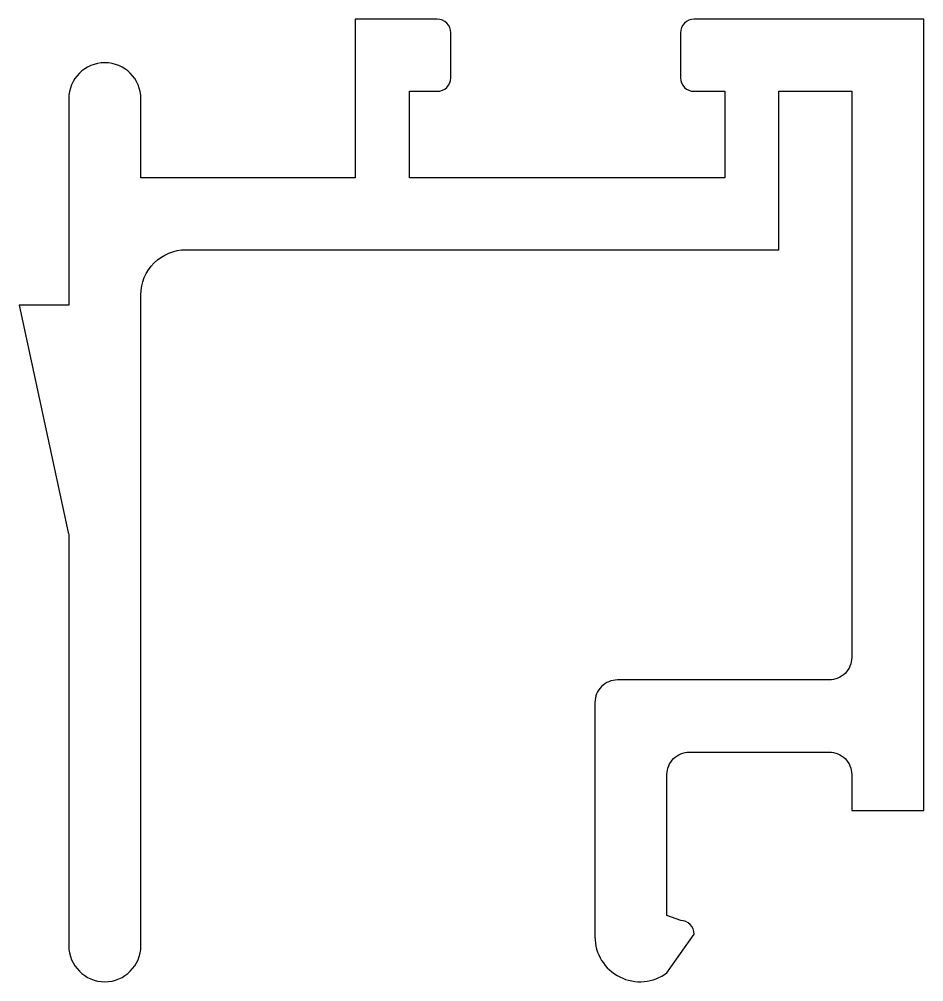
# Model space of a CAD drawing. Extents: x 174.6 to 194.7, y 224.3 to 245.6.
import ezdxf

# ---------------------------------------------------------------- set-up
doc = ezdxf.new("R2010")
doc.units = 0
doc.layers.add('ERCAN', color=220, linetype='CONTINUOUS')

msp = doc.modelspace()

# ---------------------------------------------------------------- linework, layer by layer
at = {"layer": 'ERCAN', "color": 220}
msp.add_lwpolyline([(193.124, 228.877), (193.124, 228.077), (194.724, 228.077), (194.724, 245.646), (189.624, 245.646, 0.414214), (189.324, 245.346), (189.324, 244.346, 0.414214), (189.624, 244.046), (190.305, 244.046), (190.305, 242.128), (183.305, 242.128), (183.305, 244.046), (183.924, 244.046, 0.414214), (184.224, 244.346), (184.224, 245.346, 0.414214), (183.924, 245.646), (182.105, 245.646), (182.105, 242.128), (177.344, 242.128), (177.344, 243.881, 1), (175.744, 243.881), (175.744, 239.299), (174.644, 239.299), (175.733, 234.254, -0.053187), (175.744, 234.149), (175.744, 225.077, 1), (177.344, 225.077), (177.344, 239.528, -0.414214), (178.344, 240.528), (191.505, 240.528), (191.505, 244.046), (193.124, 244.046), (193.124, 231.477, -0.414214), (192.624, 230.977), (187.924, 230.977, 0.414214), (187.424, 230.477), (187.424, 225.277, 0.618034), (189.024, 224.477), (189.629, 225.334, 0.414214), (189.329, 225.634), (189.024, 225.75), (189.024, 228.877, -0.414214), (189.524, 229.377), (192.624, 229.377, -0.414214)], format="xyb", close=True, dxfattribs=at)

doc.saveas('drawing.dxf')
